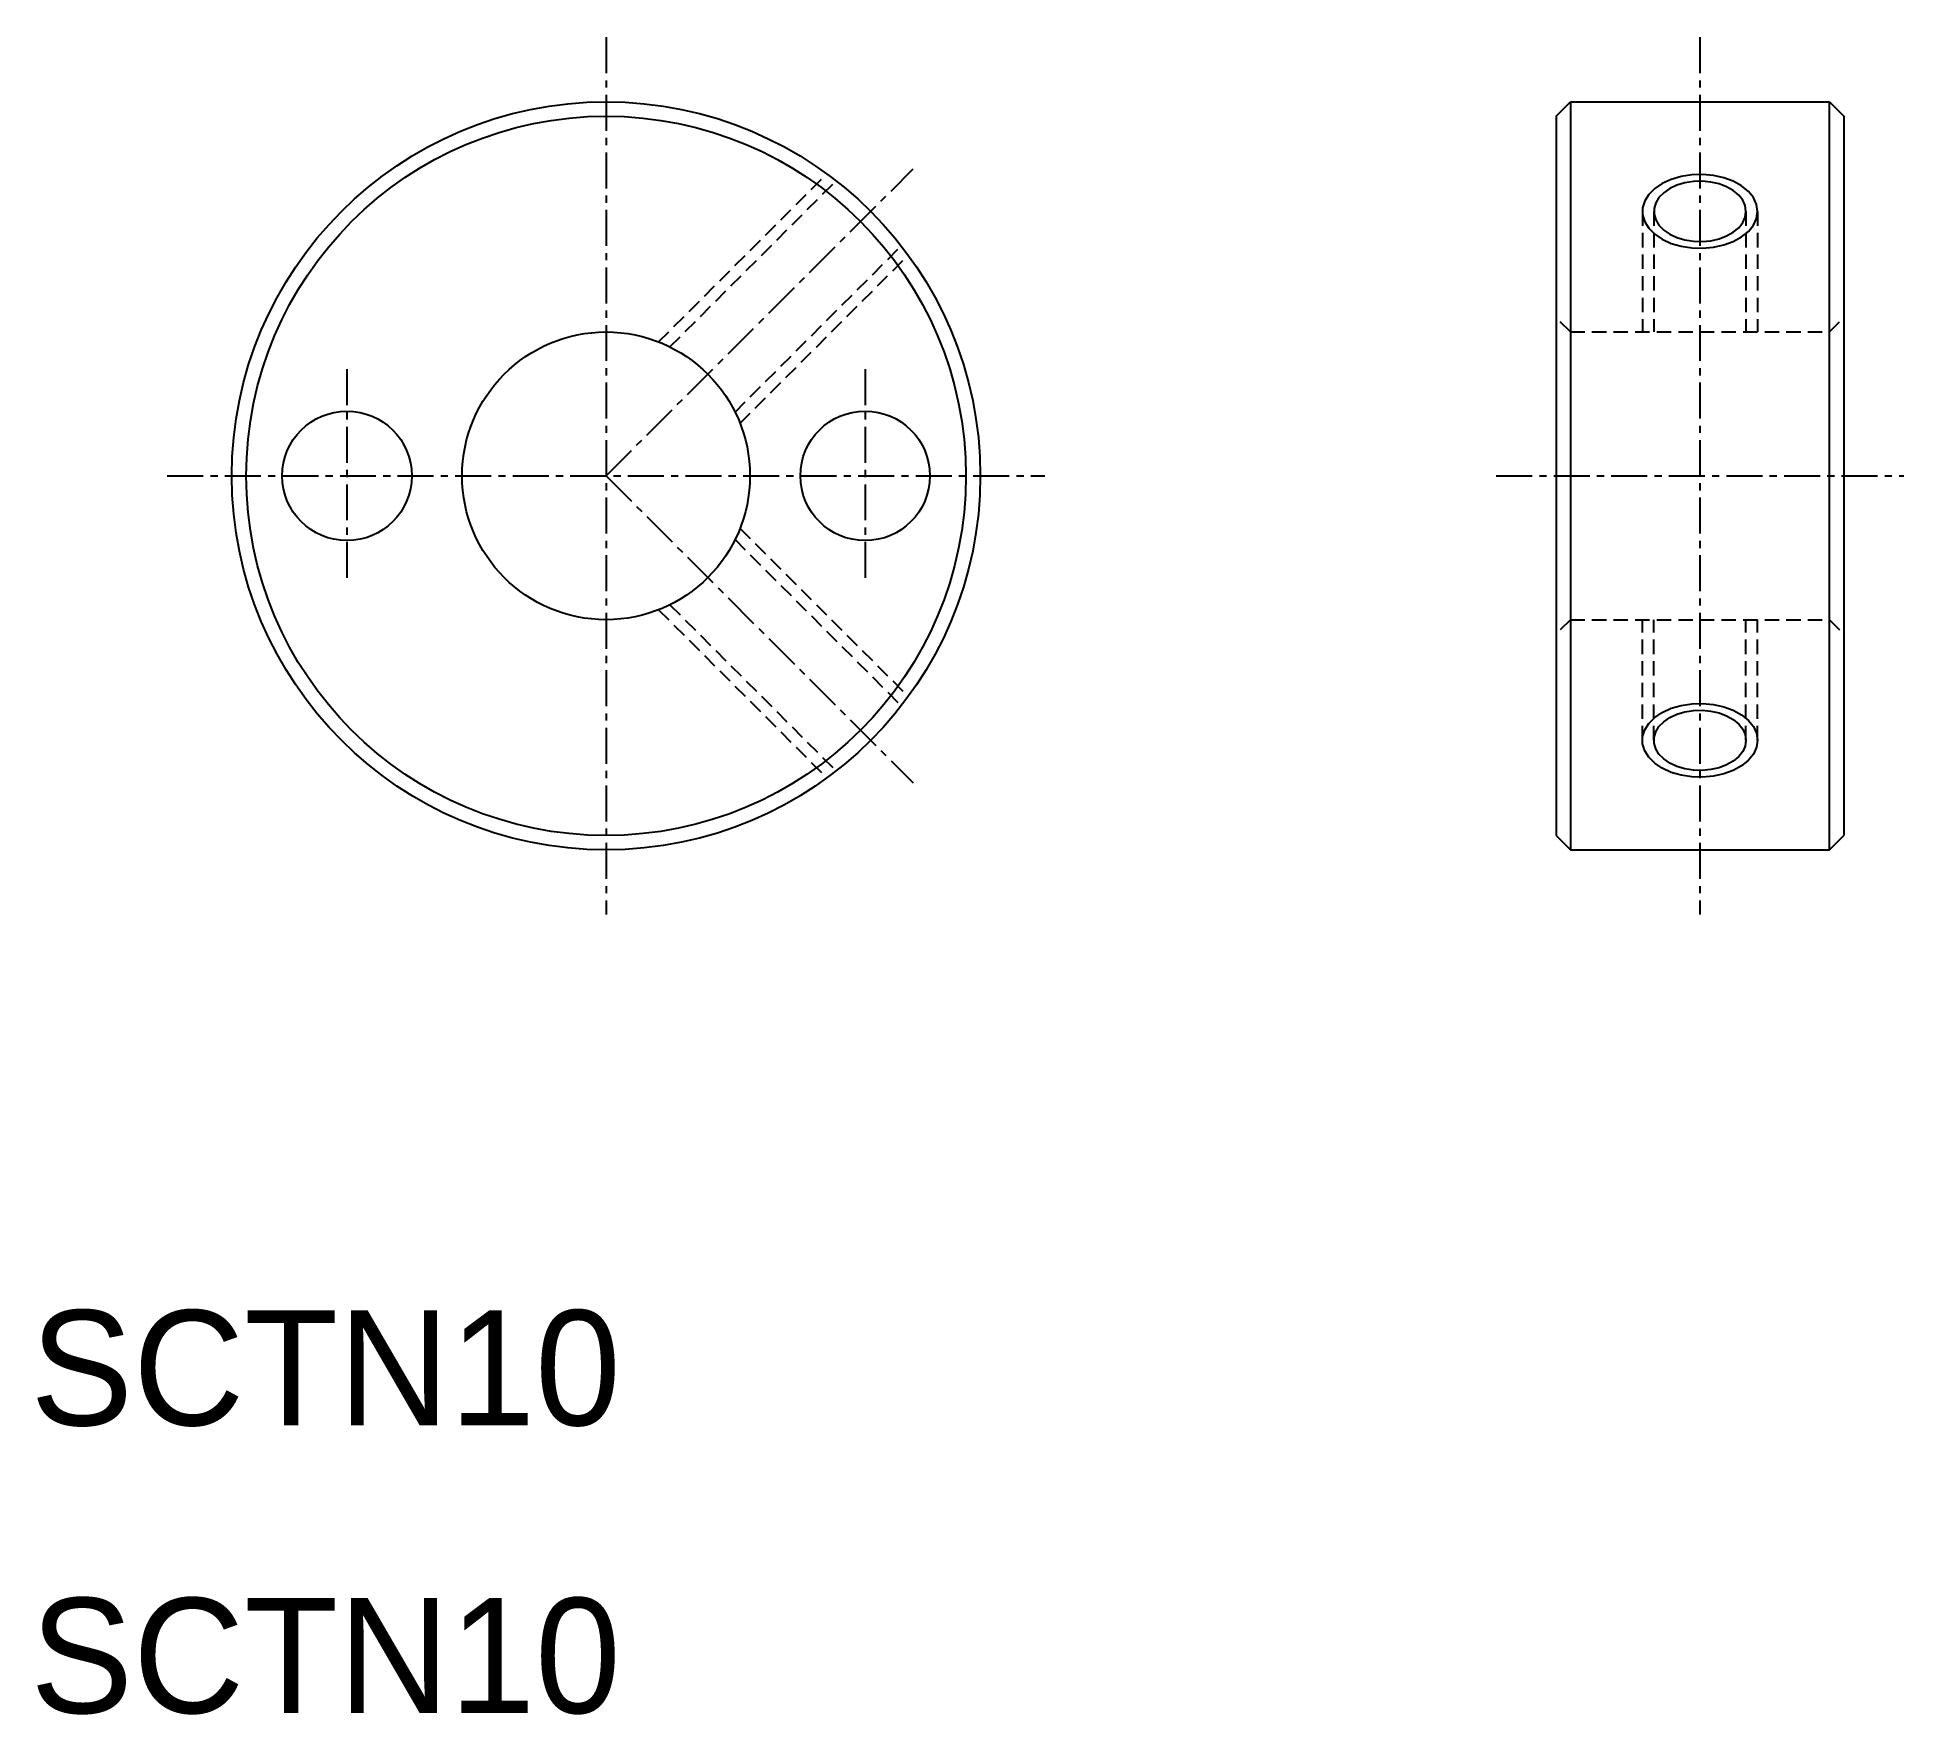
# Model space of a CAD drawing. Extents: x 10.2 to 75.1, y 9.9 to 68.2.
import ezdxf

# ---------------------------------------------------------------- set-up
doc = ezdxf.new("R2010")
doc.units = 0
doc.linetypes.add('CENTER', pattern=[2, 1.25, -0.25, 0.25, -0.25])
doc.linetypes.add('DASHED', pattern=[0.75, 0.5, -0.25])
doc.layers.get('0').update_dxf_attribs({"linetype": 'CONTINUOUS'})
doc.layers.add('CENTER', color=1, linetype='CENTER')

msp = doc.modelspace()

# ---------------------------------------------------------------- linework, layer by layer
at = {"color": 7, "linetype": 'CONTINUOUS'}
for p, q in [((63, 65.5), (63.5, 66)), ((63, 65.5), (63, 40.5)), ((63.5, 66), (63.5, 40)), ((63.5, 66), (72.5, 66)), ((65.75, 66), (65.75, 66)), ((68, 66), (68, 66)), ((72.5, 40), (72.5, 66)), ((72.5, 66), (73, 65.5)), ((73, 65.5), (73, 40.5)), ((63, 40.5), (63.5, 40)), ((72.5, 40), (73, 40.5)), ((63.5, 40), (72.5, 40))]:
    msp.add_line(p, q, dxfattribs=at)
at = {"color": 3, "linetype": 'DASHED'}
for p, q in [((31.826, 57.655), (37.669, 63.497)), ((32.218, 57.481), (37.991, 63.254)), ((66, 62.192), (66, 58)), ((66.4, 62.192), (66.4, 58)), ((69.6, 62.192), (69.6, 58)), ((70, 62.192), (70, 58)), ((34.481, 55.218), (40.254, 60.991)), ((34.655, 54.826), (40.497, 60.669)), ((63.5, 58), (63, 58.5)), ((72.5, 58), (73, 58.5)), ((63.5, 58), (72.5, 58)), ((34.481, 50.782), (40.254, 45.009)), ((34.655, 51.174), (40.497, 45.331)), ((31.826, 48.345), (37.669, 42.503)), ((32.218, 48.519), (37.991, 42.746)), ((63.5, 48), (63, 47.5)), ((63.5, 48), (72.5, 48)), ((66, 43.808), (66, 48)), ((66.4, 43.808), (66.4, 48)), ((69.6, 43.808), (69.6, 48)), ((70, 43.808), (70, 48)), ((72.5, 48), (73, 47.5))]:
    msp.add_line(p, q, dxfattribs=at)
at = {"color": 3, "flags": 128}
msp.add_lwpolyline([(70, 62.192), (69.964, 62.435), (69.857, 62.67), (69.683, 62.887), (69.447, 63.079), (69.16, 63.239), (68.831, 63.361), (68.472, 63.441), (68.095, 63.476), (67.715, 63.464), (67.346, 63.406), (67, 63.305), (66.69, 63.163), (66.428, 62.986), (66.222, 62.781), (66.081, 62.554), (66.009, 62.314), (66.009, 62.07), (66.081, 61.83), (66.222, 61.604), (66.428, 61.398), (66.69, 61.222), (67, 61.08), (67.346, 60.978), (67.715, 60.921), (68.095, 60.909), (68.472, 60.944), (68.831, 61.024), (69.16, 61.146), (69.447, 61.306), (69.683, 61.498), (69.857, 61.715), (69.964, 61.949)], close=True, dxfattribs=at)
at = {"color": 7, "linetype": 'CONTINUOUS', "flags": 128}
msp.add_lwpolyline([(69.6, 62.192), (69.571, 62.391), (69.485, 62.582), (69.346, 62.759), (69.158, 62.916), (68.928, 63.047), (68.665, 63.146), (68.377, 63.211), (68.076, 63.24), (67.772, 63.23), (67.477, 63.183), (67.2, 63.101), (66.952, 62.985), (66.742, 62.841), (66.578, 62.673), (66.465, 62.488), (66.407, 62.292), (66.407, 62.093), (66.465, 61.897), (66.578, 61.712), (66.742, 61.544), (66.952, 61.4), (67.2, 61.284), (67.477, 61.201), (67.772, 61.154), (68.076, 61.145), (68.377, 61.173), (68.665, 61.239), (68.928, 61.338), (69.158, 61.469), (69.346, 61.625), (69.485, 61.803), (69.571, 61.994)], close=True, dxfattribs=at)
at = {"color": 3, "extrusion": (0, 0, -1), "flags": 128}
msp.add_lwpolyline([(-70, 43.808), (-69.964, 43.565), (-69.857, 43.33), (-69.683, 43.113), (-69.447, 42.921), (-69.16, 42.761), (-68.831, 42.639), (-68.472, 42.559), (-68.095, 42.524), (-67.715, 42.536), (-67.346, 42.594), (-67, 42.695), (-66.69, 42.837), (-66.428, 43.014), (-66.222, 43.219), (-66.081, 43.446), (-66.009, 43.686), (-66.009, 43.93), (-66.081, 44.17), (-66.222, 44.396), (-66.428, 44.602), (-66.69, 44.778), (-67, 44.92), (-67.346, 45.022), (-67.715, 45.079), (-68.095, 45.091), (-68.472, 45.056), (-68.831, 44.976), (-69.16, 44.854), (-69.447, 44.694), (-69.683, 44.502), (-69.857, 44.285), (-69.964, 44.051)], close=True, dxfattribs=at)
at = {"color": 7, "linetype": 'CONTINUOUS', "extrusion": (0, 0, -1), "flags": 128}
msp.add_lwpolyline([(-69.6, 43.808), (-69.571, 43.609), (-69.485, 43.418), (-69.346, 43.241), (-69.158, 43.084), (-68.928, 42.953), (-68.665, 42.854), (-68.377, 42.789), (-68.076, 42.76), (-67.772, 42.77), (-67.477, 42.817), (-67.2, 42.899), (-66.952, 43.015), (-66.742, 43.159), (-66.578, 43.327), (-66.465, 43.512), (-66.407, 43.708), (-66.407, 43.907), (-66.465, 44.103), (-66.578, 44.288), (-66.742, 44.456), (-66.952, 44.6), (-67.2, 44.716), (-67.477, 44.799), (-67.772, 44.846), (-68.076, 44.855), (-68.377, 44.827), (-68.665, 44.761), (-68.928, 44.662), (-69.158, 44.531), (-69.346, 44.375), (-69.485, 44.197), (-69.571, 44.006)], close=True, dxfattribs=at)
at = {"color": 7, "linetype": 'CONTINUOUS'}
for centre, radius in [((30, 53), 13), ((30, 53), 12.5), ((30, 53), 5), ((21, 53), 2.25), ((39, 53), 2.25)]:
    msp.add_circle(centre, radius, dxfattribs=at)
at = {"layer": 'CENTER', "color": 1, "linetype": 'CENTER'}
for p, q in [((30, 68.242), (30, 37.758)), ((68, 68.242), (68, 37.758)), ((30, 53), (40.673, 63.673)), ((21, 56.704), (21, 49.296)), ((39, 56.704), (39, 49.296)), ((14.758, 53), (45.242, 53)), ((30, 53), (40.673, 42.327)), ((60.922, 53), (75.078, 53))]:
    msp.add_line(p, q, dxfattribs=at)

# ---------------------------------------------------------------- texts
at = {"color": 7, "linetype": 'CONTINUOUS'}
for p in [(10, 20), (10, 10)]:
    msp.add_text('SCTN10', height=4, dxfattribs=at).set_placement(p)

doc.saveas('drawing.dxf')
